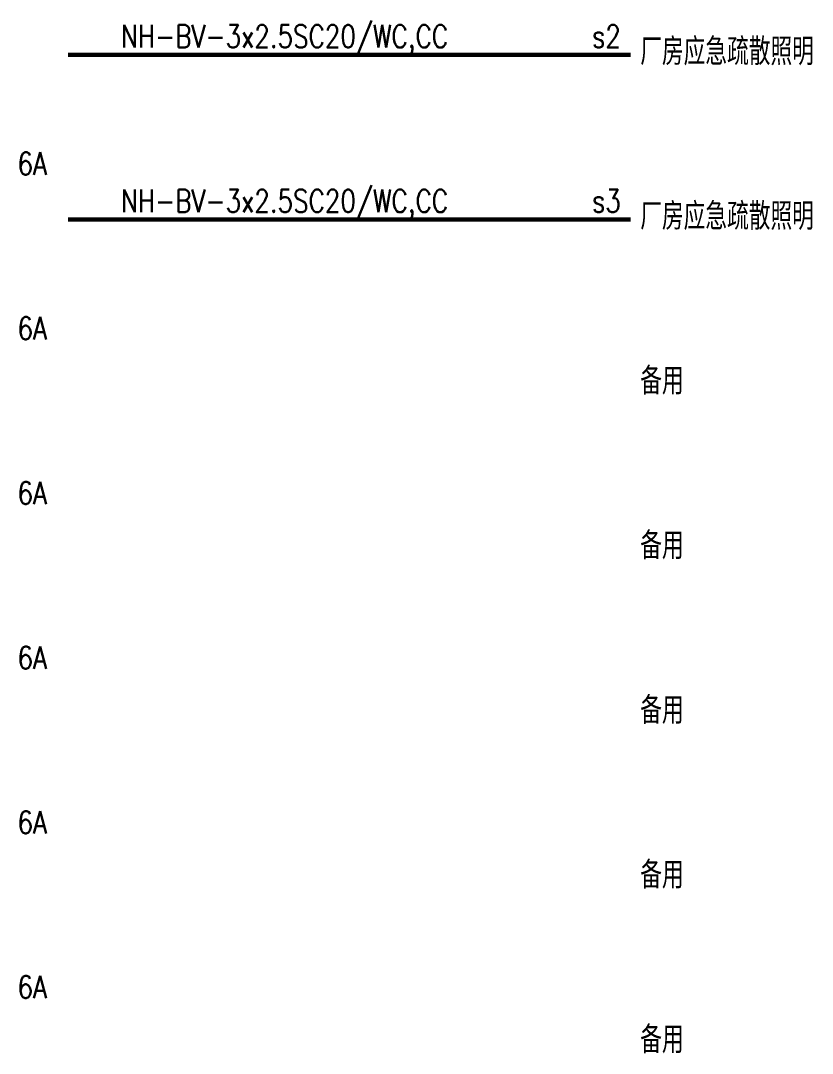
# Model space of a CAD drawing. Extents: x 921423 to 1291758, y 534425 to 1049953.
# Drawn here: x 1141790 to 1148792, y 806777 to 815912 of the extents above; entities that cross this region are included whole.
import ezdxf

# ---------------------------------------------------------------- set-up
doc = ezdxf.new("R2010")
doc.units = 0
doc.header["$LTSCALE"] = 1000
doc.header["$MEASUREMENT"] = 0
doc.layers.add('数字', color=3, linetype='Continuous')
doc.layers.add('文字', color=6, linetype='Continuous')
doc.layers.add('照明线路', color=1, linetype='Continuous', lineweight=50)
doc.styles.add('_TEL_DIM', font='SIMPLEX', dxfattribs={"width": 0.8, "height": 3.5, "bigfont": 'HZTXT'})

msp = doc.modelspace()

# ---------------------------------------------------------------- linework, layer by layer
at = {"layer": '照明线路', "linetype": 'ByBlock', "const_width": 36}
for points in [[(1142209.9, 815610.3), (1147186, 815610.3)], [(1142209.9, 814153.6), (1147186, 814153.6)]]:
    msp.add_lwpolyline(points, dxfattribs=at)

# ---------------------------------------------------------------- texts
at = {"layer": '数字', "linetype": 'ByBlock', "style": '_TEL_DIM', "width": 0.8}
for s, p in [('NH-BV-3x2.5SC20/WC,CC', (1142677.2, 815674.4)), ('s2', (1146844.1, 815674.4)), ('6A', (1141762.4, 814547.6)), ('NH-BV-3x2.5SC20/WC,CC', (1142677.2, 814217.6)), ('s3', (1146844.1, 814217.6)), ('6A', (1141762.4, 813090.9)), ('6A', (1141762.4, 811634.1)), ('6A', (1141762.4, 810177.4)), ('6A', (1141762.4, 808720.7)), ('6A', (1141762.4, 807264))]:
    msp.add_text(s, height=200, dxfattribs=at).set_placement(p)
at = {"layer": '文字', "linetype": 'ByBlock', "style": '_TEL_DIM', "width": 0.8}
for s, p in [('厂房应急疏散照明', (1147269.9, 815518.7)), ('厂房应急疏散照明', (1147269.9, 814061.9)), ('备用', (1147269.9, 812605.2)), ('备用', (1147269.9, 811148.5)), ('备用', (1147269.9, 809691.8)), ('备用', (1147269.9, 808235.1)), ('备用', (1147269.9, 806778.3))]:
    msp.add_text(s, height=240, dxfattribs=at).set_placement(p)

doc.saveas('drawing.dxf')
